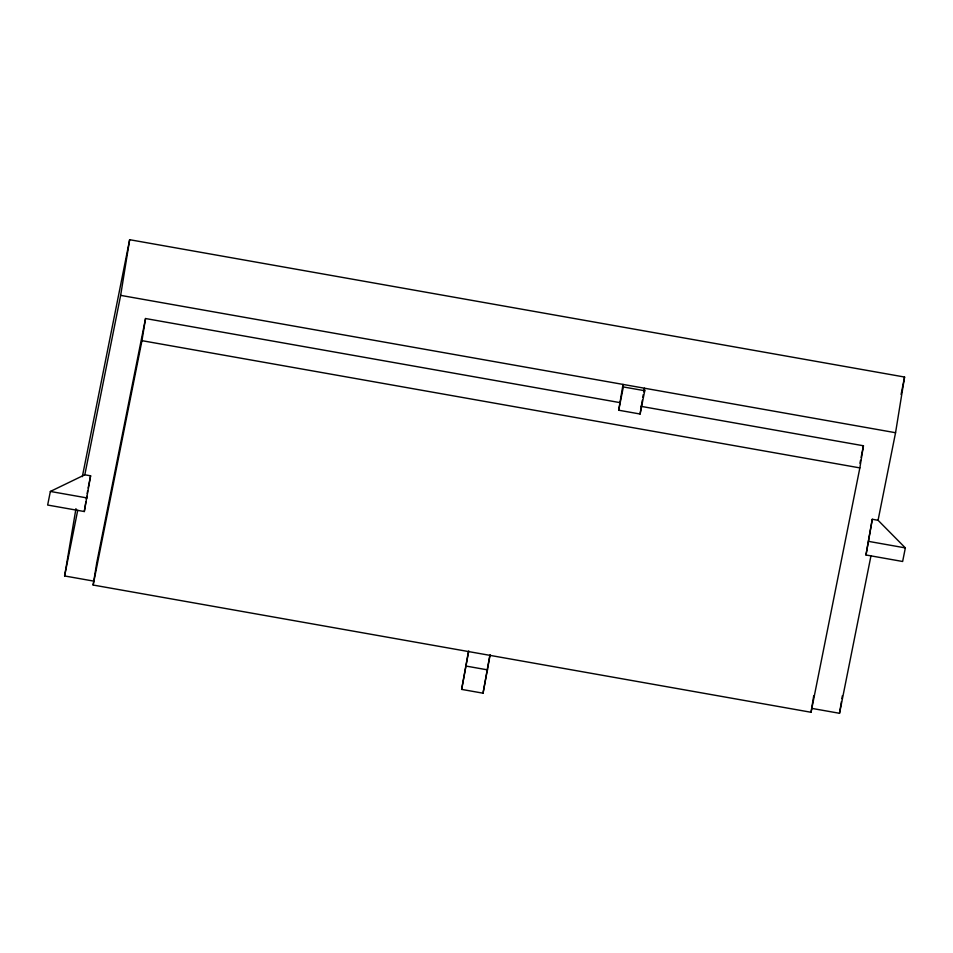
<?xml version="1.0" encoding="UTF-8"?>
<svg xmlns="http://www.w3.org/2000/svg" width="953" height="953" viewBox="0 0 953 953"><rect width="100%" height="100%" fill="white"/><g stroke="black" fill="none" stroke-linecap="round" stroke-linejoin="round"><path stroke-width="1.43" d="M93.93 581.151L64.613 575.957L75.954 508.652M84.305 511.535L90.606 475.809L84.817 474.785L50.366 491.45L47.65 505.042L84.305 511.535L85.877 501.85M86.318 499.086L86.771 496.322M87.223 493.547L87.664 490.783M84.817 474.785L120.65 295.37L129.656 239.703L904.576 377.043L895.558 432.722L878.07 520.29L905.35 547.904L902.634 561.484L865.979 554.991L872.281 519.266L878.07 520.29M640.738 406.3L863.442 445.766L859.856 467.899L811.051 712.272L93.144 585.035L96.73 562.901L145.535 318.528L620.224 402.666M93.144 585.035L141.949 340.662L145.535 318.528M490.152 654.687L483.04 693.188L461.645 689.4L468.757 650.899M618.7 410.219L623.024 384.416L623.345 386.942L618.7 410.219L640.094 414.019L644.752 390.73L644.419 388.205L643.68 391.886M640.094 414.019L642.334 400.177M642.787 397.413L643.239 394.649M811.051 712.272L813.743 695.678M811.777 708.377L839.522 713.297L841.428 701.575M841.892 698.644L842.369 695.726M865.979 554.991L872.281 519.266M461.645 689.4L468.376 651.971M483.04 693.188L489.771 655.759M82.339 476.667L129.656 239.703M64.613 575.957L77.729 510.272M88.164 488.043L90.606 475.809M859.951 463.229L860.535 460.311M861.119 457.404L863.442 445.766M901.085 394.494L904.576 377.043M839.522 713.297L870.982 555.766M120.65 295.37L895.558 432.722M623.345 386.942L644.752 390.73M141.949 340.662L859.856 467.899M868.695 541.399L905.35 547.904M50.366 491.45L87.021 497.942M466.291 666.111L487.686 669.899"/></g></svg>
